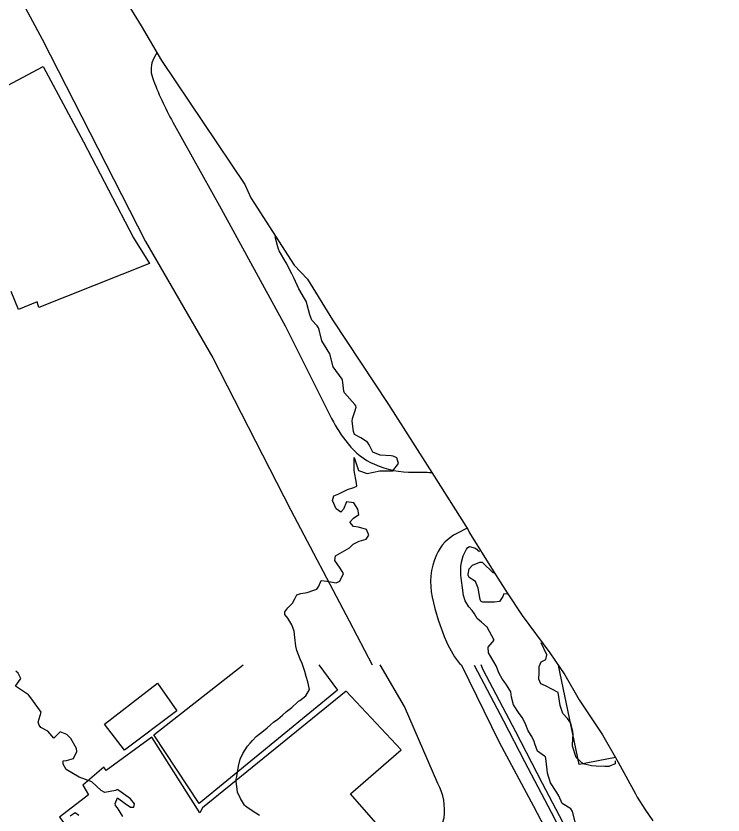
# Model space of a CAD drawing. Header units: metres. Extents: x 298520 to 308411, y 7433745 to 7450750.
# Drawn here: x 307987.7 to 308097.2, y 7434226.7 to 7434350.4 of the extents above; entities that cross this region are included whole.
import ezdxf

# ---------------------------------------------------------------- set-up
doc = ezdxf.new("R2010")
doc.units = ezdxf.units.M
doc.header["$LTSCALE"] = 10
for name, color, linetype in [('Area', 45, 'Continuous'), ('Area Verde e Lazer', 94, 'Continuous'), ('Curvas de Nivel 1m', 11, 'Continuous'), ('Edificações', 30, 'Continuous'), ('Vias Primárias', 230, 'Continuous')]:
    doc.layers.add(name, color=color, linetype=linetype)

msp = doc.modelspace()

# ---------------------------------------------------------------- linework, layer by layer
at = {"layer": 'Area'}
msp.add_polyline3d([(308004.5, 7434353.13, 706.67), (308007.08, 7434348.87, 706.76), (308010.26, 7434343.5, 706.75), (308023.17, 7434324.34, 706.63), (308024.07, 7434322.26, 706.71), (308030.78, 7434311.86, 706.79), (308032.86, 7434309.68, 711), (308036.73, 7434303.37, 707.08), (308045.38, 7434290.26, 707.12), (308052.1, 7434279.72, 707.25), (308057.73, 7434270.86, 707.21), (308057.93, 7434270.43, 712.81), (308061.6, 7434264.51, 709.14), (308063.75, 7434261.11, 709.1), (308066.06, 7434257.6, 708.46), (308070.38, 7434251.84, 709.17), (308072.69, 7434248.44, 709.11), (308074.89, 7434244.53, 708.97), (308078.53, 7434239.16, 711.84), (308080.96, 7434234.93, 708.93), (308083.62, 7434230, 708.93), (308083.88, 7434229.48, 708.83), (308085.07, 7434227.65, 708.92), (308086.3, 7434225.85, 708.94)], dxfattribs=at)
at = {"layer": 'Area Verde e Lazer'}
msp.add_lwpolyline([(308058.65, 7434249.94), (308063.21, 7434241.31), (308066.46, 7434235.01), (308070.55, 7434227.18), (308074.41, 7434219.8), (308076.76, 7434215.63), (308078.44, 7434212.73, 0.064321), (308081.39, 7434209.92, 0.127428), (308088.37, 7434207.64), (308092.07, 7434208.24), (308092.23, 7434208.79), (308087.83, 7434208.92), (308082.87, 7434210.48), (308080.03, 7434212.82), (308077.36, 7434216.32), (308074.5, 7434221.62), (308069.22, 7434231.59), (308065.08, 7434239.6), (308060.04, 7434249.22), (308059.71, 7434249.97)], format="xyb", dxfattribs=at)
at = {"layer": 'Curvas de Nivel 1m', "flags": 128}
for points, elevation in [([(308025.43, 7434226.66), (308024.3, 7434227.39), (308023.44, 7434227.94), (308023.26, 7434228.08), (308023.11, 7434228.26), (308022.48, 7434229.3), (308022.01, 7434230.28), (308021.78, 7434231.99), (308021.81, 7434232.29), (308021.89, 7434232.67), (308022.18, 7434234.28), (308022.43, 7434235.37), (308022.81, 7434236.27), (308023.55, 7434237.36), (308023.97, 7434237.84), (308024.35, 7434238.25), (308024.92, 7434238.9), (308025.57, 7434239.4), (308026.06, 7434239.75), (308026.58, 7434240.23), (308027.11, 7434240.71), (308027.6, 7434241.08), (308028.24, 7434241.57), (308028.97, 7434242.2), (308029.62, 7434242.74), (308030.43, 7434243.38), (308031.3, 7434244.17), (308031.47, 7434244.33), (308031.64, 7434244.45), (308032.61, 7434245.2), (308033.18, 7434246.15), (308032.89, 7434247.36), (308032.64, 7434248.16), (308032.46, 7434248.93), (308032.04, 7434250.16), (308031.71, 7434250.86), (308031.18, 7434252.18), (308031.04, 7434252.88), (308030.89, 7434254.18), (308030.77, 7434255.18), (308030.41, 7434256.18), (308029.79, 7434257.22), (308029.36, 7434257.76), (308029.36, 7434258.2), (308029.81, 7434258.79), (308030.5, 7434259.5), (308030.91, 7434260.18), (308031.18, 7434260.82), (308031.84, 7434260.99), (308032.8, 7434261.19), (308033.84, 7434261.54), (308034.31, 7434261.67), (308034.58, 7434262.13), (308034.96, 7434263.04), (308035.86, 7434262.92), (308037.27, 7434262.69), (308037.86, 7434262.93), (308038.41, 7434264.09), (308037.89, 7434264.96), (308037.07, 7434266.11), (308037.19, 7434266.83), (308037.91, 7434267.24), (308039.33, 7434268.08), (308039.93, 7434268.64), (308040.86, 7434269.14), (308041.94, 7434269.43), (308042.36, 7434270.04), (308041.96, 7434270.94), (308040.74, 7434271.29), (308039.96, 7434271.41), (308039.4, 7434272.08), (308039.98, 7434272.67), (308040.8, 7434273.25), (308040.66, 7434274.06), (308040.01, 7434275.05), (308038.91, 7434275.19), (308038.43, 7434274.09), (308037.99, 7434273.6), (308037.27, 7434274.11), (308036.7, 7434275.43), (308036.91, 7434276.11), (308037.68, 7434276.45), (308038.03, 7434276.59), (308039.05, 7434277.1), (308040.04, 7434277.4), (308040.47, 7434277.63), (308040.44, 7434278.07), (308040.06, 7434280.07), (308040.09, 7434282.07), (308040.75, 7434280.06), (308042.06, 7434279.59), (308044.06, 7434280.02), (308046.06, 7434280), (308046.91, 7434281.16), (308046.69, 7434281.99), (308046.1, 7434282.25), (308045.79, 7434282.31), (308044.1, 7434282.45), (308042.95, 7434282.88), (308042.4, 7434284.05), (308042.12, 7434284.46), (308041.1, 7434285.09), (308040.14, 7434285.65), (308039.99, 7434286.07), (308039.78, 7434287.7), (308039.79, 7434288.08), (308040.17, 7434289.2), (308040.39, 7434289.86), (308040.31, 7434290.07), (308040.19, 7434290.25), (308038.58, 7434292.09), (308038.47, 7434292.35), (308038.26, 7434294.1), (308038.23, 7434294.17), (308036.81, 7434296.11), (308036.28, 7434298.12), (308035.07, 7434300.13), (308034.65, 7434301.82), (308034.55, 7434302.14), (308034.34, 7434302.46), (308033.53, 7434303.34), (308033.19, 7434304.16), (308032.82, 7434305.72), (308032.67, 7434306.17), (308032.39, 7434306.67), (308031.51, 7434308.18), (308030.72, 7434309.89), (308030.43, 7434310.51), (308029.52, 7434312.2), (308028.47, 7434314.06), (308028.41, 7434314.15), (308028.39, 7434314.21), (308028.36, 7434314.33), (308028.26, 7434314.66), (308027.83, 7434316.22)], 707), ([(308074.27, 7434225.65), (308073.85, 7434227.25), (308073.61, 7434227.66), (308073.44, 7434227.81), (308072.29, 7434228.52), (308071.78, 7434229.69), (308071.47, 7434230.22), (308070.47, 7434231.7), (308070.02, 7434233.19), (308069.95, 7434233.71), (308069.75, 7434235.5), (308069.69, 7434235.71), (308069.54, 7434235.84), (308068.43, 7434236.61), (308068.05, 7434237.73), (308067.96, 7434238.13), (308067.57, 7434238.87), (308067.03, 7434239.75), (308066.66, 7434240.69), (308066.12, 7434241.75), (308065.62, 7434242.44), (308064.73, 7434243.77), (308064.44, 7434244.99), (308064.31, 7434245.77), (308063.67, 7434246.89), (308063.27, 7434247.38), (308062.98, 7434247.79), (308062.51, 7434248.62), (308062.06, 7434249.8), (308061.71, 7434250.45), (308060.88, 7434251.82), (308060.83, 7434252.73), (308061.75, 7434253.81), (308060.68, 7434255.82), (308059.79, 7434256.57), (308059.09, 7434257.14), (308058.69, 7434257.85), (308058.34, 7434258.38), (308057.81, 7434258.96), (308057.25, 7434259.87), (308057.02, 7434260.68), (308056.84, 7434261.87), (308056.7, 7434263.04), (308056.61, 7434263.87), (308056.59, 7434265.18), (308056.67, 7434265.87), (308056.96, 7434266.82), (308057.47, 7434267.86), (308057.65, 7434268.14), (308057.93, 7434268.27), (308058.84, 7434268.01), (308059.45, 7434267.54)], 708), ([(308063.75, 7434260.92), (308063.26, 7434260.94), (308063.09, 7434260.53), (308062.55, 7434259.8), (308061.82, 7434259.67), (308059.98, 7434259.67), (308059.82, 7434259.7), (308059.75, 7434259.76), (308059.69, 7434259.83), (308059.58, 7434260.08), (308059.29, 7434261.84), (308058.88, 7434262.86), (308057.87, 7434263.49), (308057.73, 7434263.86), (308057.72, 7434264.02), (308057.89, 7434264.83), (308058.37, 7434265.38), (308059.53, 7434265.84), (308059.86, 7434265.88), (308059.89, 7434265.86), (308061.63, 7434264.18)], 709), ([(308080.5, 7434235.12), (308080.48, 7434234.63), (308079.52, 7434234.26), (308078.9, 7434234.22), (308077.52, 7434234.27), (308076.83, 7434234.32), (308075.53, 7434234.65), (308074.46, 7434235.65), (308073.85, 7434237.36), (308073.85, 7434237.66), (308073.97, 7434239.26), (308073.94, 7434239.66), (308073.6, 7434240.95), (308073.11, 7434241.67), (308072.38, 7434242.44), (308071.95, 7434243.69), (308071.66, 7434245.69), (308069.67, 7434246.71), (308068.98, 7434247.02), (308068.68, 7434247.73), (308068.69, 7434248.72), (308068.71, 7434249.72), (308069.01, 7434250.42), (308069.72, 7434250.79), (308069.9, 7434251.54), (308069.02, 7434253.36)], 709), ([(308004.28, 7434226.49), (308003.44, 7434227.85), (308003.13, 7434228.2), (308003.05, 7434228.51), (308003.45, 7434229.39), (308004.6, 7434228.49), (308005.44, 7434227.92), (308005.97, 7434227.95), (308006.07, 7434228.47), (308005.45, 7434229.25), (308003.66, 7434230.5), (308003.46, 7434230.62), (308003.34, 7434230.63), (308003.1, 7434230.51), (308001.46, 7434230.21), (308000.9, 7434230.54), (307999.48, 7434231.87), (307997.49, 7434232.58), (307995.5, 7434233.75), (307995.04, 7434234.6), (307995.02, 7434235.11), (307995.52, 7434235.17), (307996.62, 7434235.5), (307997.16, 7434236.58), (307997.09, 7434237.04), (307996.23, 7434238.59), (307995.57, 7434239.21), (307994.57, 7434239.61), (307993.56, 7434238.62), (307992.64, 7434239.7), (307991.58, 7434240.27), (307991.31, 7434240.65), (307991.17, 7434241.08), (307991.61, 7434242.65), (307990.17, 7434244.66), (307989.64, 7434245.34), (307987.66, 7434246.69), (307988.49, 7434247.86), (307988.05, 7434248.69), (307987.69, 7434248.99)], 706), ([(307996.11, 7434226.59), (307996.88, 7434227.14), (307997.42, 7434226.71)], 706)]:
    msp.add_lwpolyline(points, dxfattribs=dict(at, elevation=elevation))
at = {"layer": 'Edificações'}
for points in [[(307974.75, 7434333.44), (307991.91, 7434342.58), (307998.16, 7434330.91), (308005.92, 7434316.06), (308008.38, 7434312.08), (307991.23, 7434305.26), (307990.99, 7434306.17), (307988.09, 7434304.96), (307986.97, 7434307.76)], [(308034.61, 7434249.95), (308037.48, 7434246.04), (308016.1, 7434228.52), (308009.04, 7434239.14), (308022.87, 7434249.95)]]:
    msp.add_lwpolyline(points, dxfattribs=at)
at = {"layer": 'Edificações', "elevation": 709.42}
msp.add_lwpolyline([(308080.55, 7434235.64), (308074.89, 7434234.57), (308071.71, 7434249.88), (308072.69, 7434248.44), (308074.89, 7434244.53), (308078.53, 7434239.16)], close=True, dxfattribs=at)
at = {"layer": 'Edificações'}
for points in [[(308004.54, 7434236.74), (308001.4, 7434240.78), (308009.63, 7434247.12), (308012.62, 7434242.87)], [(308006.85, 7434218.63), (308009.14, 7434216.62), (308007.97, 7434215.27), (308016.13, 7434210.39), (308019.27, 7434213.14), (308023.6, 7434208.19), (308043.43, 7434225.51), (308039.52, 7434229.99), (308047.36, 7434236.84), (308038.81, 7434245.9), (308016.59, 7434227.84), (308016.17, 7434227.07), (308008.75, 7434238.79), (308001.67, 7434233.62), (308001.3, 7434234.13), (307998.05, 7434231.34), (307998.95, 7434229.86), (307994.44, 7434226.39), (307997.64, 7434222.21), (308001.97, 7434225.54), (308007.32, 7434219.27)]]:
    msp.add_lwpolyline(points, close=True, dxfattribs=at)
at = {"layer": 'Vias Primárias', "elevation": 710.02}
msp.add_lwpolyline([(307925.11, 7434475.39), (307950.8, 7434425.82), (307960.26, 7434406.86), (307973.37, 7434381.97), (307984.29, 7434360.69), (307991.76, 7434346.8), (308007.76, 7434315.5), (308018.18, 7434297.5), (308030.29, 7434273.9), (308039.32, 7434256.76), (308042.84, 7434249.95)], dxfattribs=at)
at = {"layer": 'Vias Primárias'}
for points, elevation in [([(308009.53, 7434344.72), (308009.07, 7434343.87, 0.216426), (308008.84, 7434340.88, 0.038653), (308012.01, 7434333.96), (308019.49, 7434320.55), (308029.44, 7434302.32), (308036.58, 7434288.12, 0.052361), (308039.13, 7434284.16, 0.119841), (308043.2, 7434281.02, 0.111097), (308049.24, 7434279.81, -0.027941), (308052.1, 7434279.72, 0.043837)], 706.75), ([(308057.56, 7434271.12), (308055.96, 7434270.32, 0.17471), (308052.8, 7434267, 0.159593), (308052.15, 7434260.44, 0.047414), (308054.38, 7434253.54, 0.066145), (308056.53, 7434249.95, 0.482526)], 707.21)]:
    msp.add_lwpolyline(points, format="xyb", dxfattribs=dict(at, elevation=elevation))
for points in [[(307946.36, 7434249.95), (307962.91, 7434239.46), (307984.76, 7434226.3), (308014.41, 7434208.39), (308022.66, 7434203.64, 0.241103), (308034.83, 7434203.04, 0.136922), (308048.21, 7434214.22, 0.078147), (308053.99, 7434226.28, 0.156366), (308053.05, 7434231.59), (308047.86, 7434243.52), (308044.08, 7434249.95)], [(308097.18, 7434209.35), (308089.5, 7434207.49, -0.086698), (308088.07, 7434207.4, -0.081712), (308082.24, 7434209.03, -0.090647), (308079.58, 7434210.91, -0.06602), (308075.63, 7434216.19, -0.032131), (308074.78, 7434217.97), (308073.64, 7434217.11), (308067.88, 7434228.03), (308062.56, 7434237.97), (308056.7, 7434249.95)]]:
    msp.add_lwpolyline(points, format="xyb", dxfattribs=at)

doc.saveas('drawing.dxf')
